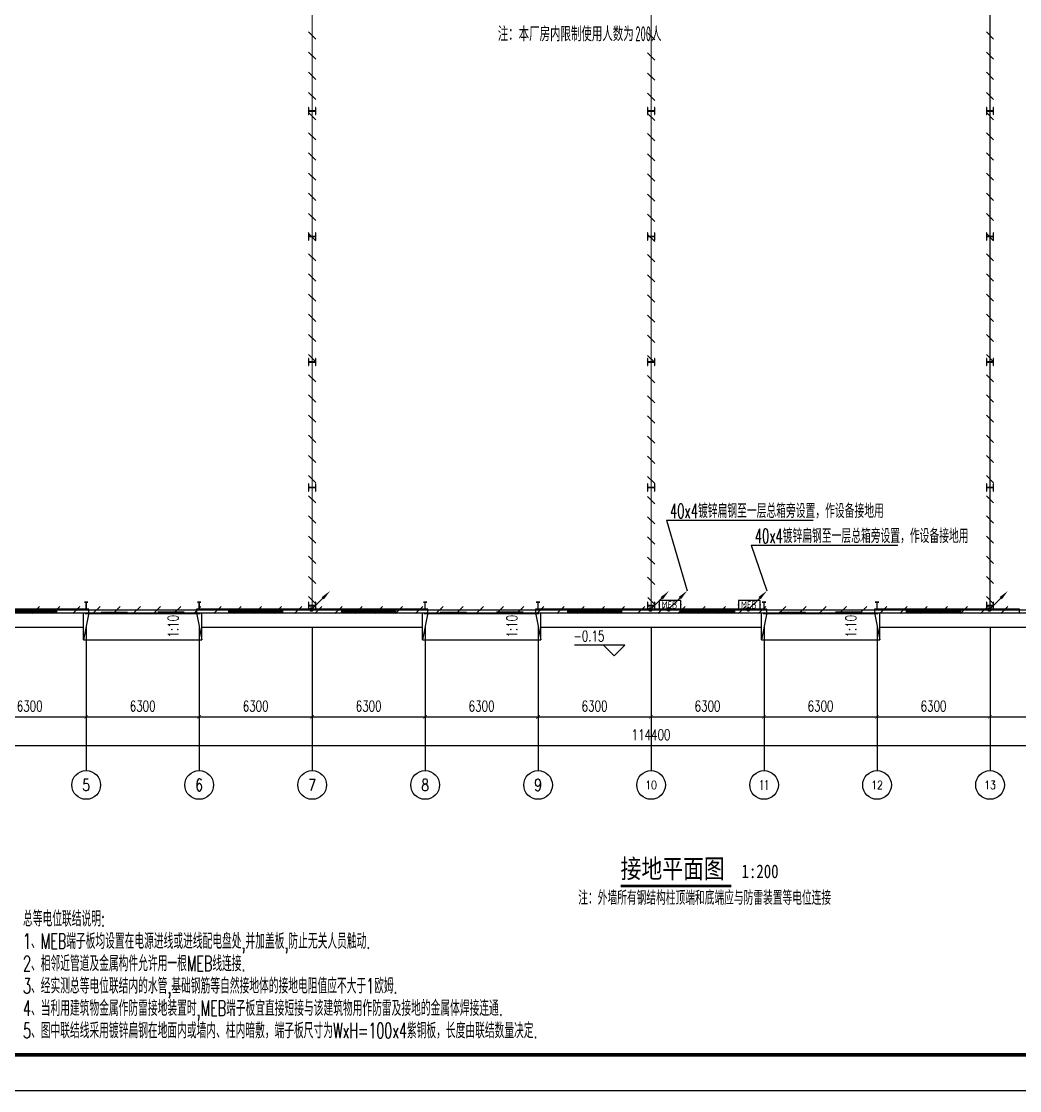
# Model space of a CAD drawing. Extents: x -417156 to 1571408, y 205758 to 1045562.
# Drawn here: x 1447523 to 1503186, y 867803 to 927454 of the extents above; entities that cross this region are included whole.
import ezdxf
from ezdxf.enums import TextEntityAlignment as Align

# ---------------------------------------------------------------- set-up
doc = ezdxf.new("R2010")
doc.units = 0
doc.header["$LTSCALE"] = 1000
doc.header["$MEASUREMENT"] = 0
doc.linetypes.add('CENTER2', pattern=[1.14, 0.75, -0.13, 0.13, -0.13])
doc.linetypes.add('CONTINOUS', pattern=[0])
doc.layers.get('0').update_dxf_attribs({"linetype": 'CONTINUOUS'})
doc.layers.get('DEFPOINTS').update_dxf_attribs({"linetype": 'CONTINUOUS'})
for name, color, linetype in [('AXIS', 3, 'CONTINUOUS'), ('AXIS_TEXT', 7, 'CONTINUOUS'), ('COLUMN', 99, 'CONTINUOUS'), ('DIM_ELEV', 3, 'CONTINUOUS'), ('DIM_SYMB', 3, 'CONTINUOUS'), ('EQUIP-箱柜', 3, 'CONTINUOUS'), ('GROUND', 2, 'CONTINUOUS'), ('LWIRE', 4, 'CONTINUOUS'), ('PUB_TEXT', 7, 'CONTINUOUS'), ('PUB_TITLE', 4, 'CONTINUOUS'), ('SHTLN', 4, 'CONTINUOUS'), ('STAIR', 2, 'CONTINUOUS'), ('TEL_SYMB', 3, 'CONTINUOUS'), ('TEL_TEXT', 7, 'CONTINUOUS'), ('WALL', 9, 'CONTINUOUS'), ('WINDOW', 99, 'CONTINUOUS'), ('WIRE-接地', 4, 'CONTINUOUS'), ('WIRE-照明', 1, 'CONTINUOUS')]:
    doc.layers.add(name, color=color, linetype=linetype)
doc.styles.add('_TCH_AXIS', font='COMPLEX', dxfattribs={"bigfont": 'GBCBIG'})
doc.styles.add('_TCH_DIM', font='SIMPLEX', dxfattribs={"bigfont": 'GBCBIG'})
doc.styles.add('COMPLEX', font='COMPLEX')
doc.styles.add('DIM_FONT', font='SIMPLEX', dxfattribs={"width": 0.7, "bigfont": 'GBCBIG'})
doc.styles.get("Standard").update_dxf_attribs({"font": 'gbenor.shx', "bigfont": 'gbcbig.shx'})
doc.styles.add('STY53', font='COMPLEX', dxfattribs={"width": 0.6, "bigfont": 'HZTXT'})
doc.styles.add('新宋体', font='', dxfattribs={"width": 0.8})
doc.styles.get('新宋体').set_extended_font_data('NSimSun')
doc.dimstyles.new('DIMN200', dxfattribs={"dimscale": 2, "dimtxt": 300, "dimasz": 100, "dimexe": 250, "dimexo": 300, "dimgap": 150, "dimtad": 1, "dimdec": 0, "dimzin": 0, "dimtxsty": 'DIM_FONT', "dimblk": 'ARCHTICK', "dimcen": 0.09, "dimclrt": 7, "dimazin": 3, "dimtfac": 1, "dimtdec": 0, "dimtix": 1, "dimtmove": 0, "dimatfit": 3, "dimtolj": 1, "dimtzin": 0})

# ---------------------------------------------------------------- blocks, each defined once
blk = doc.blocks.new('$WINLIB2D$00000001')
for p, q in [((-0.5, 0.5), (0.5, 0.5)), ((-0.5, 0.5), (-0.5, -0.5)), ((0.5, -0.5), (0.5, 0.5)), ((0.5, 0.167), (-0.5, 0.167)), ((0.5, -0.167), (-0.5, -0.167)), ((-0.5, -0.5), (0.5, -0.5))]:
    blk.add_line(p, q)
blk = doc.blocks.new('$DORLIB2D$00000130')
at = {"color": 0, "linetype": 'CONTINUOUS'}
for p, q in [((-0.5333, 0.6601), (-0.5333, 0.5127)), ((0, 0.6601), (-0.5333, 0.6601)), ((0, 0.5127), (0, 0.6601)), ((0.5333, 0.6601), (0, 0.6601)), ((0.5333, 0.6601), (0.5333, 0.5127)), ((0, 0.5127), (-0.5333, 0.5127)), ((0.5333, 0.5127), (0, 0.5127)), ((-0.3853, 0.2694), (-0.1396, 0.2694)), ((-0.3853, 0.2694), (-0.2999, 0.2144)), ((-0.2999, 0.2144), (-0.2999, 0.2694)), ((0.3853, 0.2694), (0.1396, 0.2694)), ((0.2999, 0.2144), (0.2999, 0.2694)), ((0.3853, 0.2694), (0.2999, 0.2144))]:
    blk.add_line(p, q, dxfattribs=at)
blk = doc.blocks.new('_AXISO')
blk.add_circle((0, 0), 0.5)
at = {"layer": 'AXIS_TEXT', "style": 'COMPLEX', "width": 1.041667}
blk.add_attdef('A', text='', height=0.56, dxfattribs=at).set_placement((-0.25, -0.28), (0.25, -0.28), align=Align.FIT)
blk = doc.blocks.new('_ARCHTICK')
at = {"color": 0, "linetype": 'BYBLOCK', "const_width": 0.15}
blk.add_lwpolyline([(-0.5, -0.5), (0.5, 0.5)], dxfattribs=at)
blk = doc.blocks.new('*D85')
at = {"layer": 'AXIS', "color": 0}
for p, q in [((237909, 214758), (237909, 208258)), ((352309, 214758), (352309, 208258)), ((237909, 208758), (352309, 208758))]:
    blk.add_line(p, q, dxfattribs=at)
at = {"layer": 'DEFPOINTS', "color": 0}
for p in [(237909, 215358), (352309, 215358), (352309, 208758)]:
    blk.add_point(p, dxfattribs=at)
at = {"layer": 'AXIS', "color": 0, "xscale": 200, "yscale": 200, "zscale": 200, "rotation": 180}
blk.add_blockref('_ARCHTICK', (237909, 208758), dxfattribs=at)
at = {"layer": 'AXIS', "color": 0, "xscale": 200, "yscale": 200, "zscale": 200}
blk.add_blockref('_ARCHTICK', (352309, 208758), dxfattribs=at)
at = {"layer": 'AXIS', "color": 7, "insert": (295109, 209358), "char_height": 600, "attachment_point": 5, "style": 'DIM_FONT'}
blk.add_mtext('\\A1;114400', dxfattribs=at)
blk = doc.blocks.new('*D90')
at = {"layer": 'AXIS', "color": 0}
for p, q in [((257309, 214758), (257309, 209858)), ((263609, 214758), (263609, 209858)), ((257309, 210358), (263609, 210358))]:
    blk.add_line(p, q, dxfattribs=at)
at = {"layer": 'DEFPOINTS', "color": 0}
for p in [(257309, 215358), (263609, 215358), (263609, 210358)]:
    blk.add_point(p, dxfattribs=at)
at = {"layer": 'AXIS', "color": 0, "xscale": 200, "yscale": 200, "zscale": 200, "rotation": 180}
blk.add_blockref('_ARCHTICK', (257309, 210358), dxfattribs=at)
at = {"layer": 'AXIS', "color": 0, "xscale": 200, "yscale": 200, "zscale": 200}
blk.add_blockref('_ARCHTICK', (263609, 210358), dxfattribs=at)
at = {"layer": 'AXIS', "color": 7, "insert": (260459, 210958), "char_height": 600, "attachment_point": 5, "style": 'DIM_FONT'}
blk.add_mtext('\\A1;6300', dxfattribs=at)
blk = doc.blocks.new('*D91')
at = {"layer": 'AXIS', "color": 0}
for p, q in [((263609, 214758), (263609, 209858)), ((269909, 214758), (269909, 209858)), ((263609, 210358), (269909, 210358))]:
    blk.add_line(p, q, dxfattribs=at)
at = {"layer": 'DEFPOINTS', "color": 0}
for p in [(263609, 215358), (269909, 215358), (269909, 210358)]:
    blk.add_point(p, dxfattribs=at)
at = {"layer": 'AXIS', "color": 0, "xscale": 200, "yscale": 200, "zscale": 200, "rotation": 180}
blk.add_blockref('_ARCHTICK', (263609, 210358), dxfattribs=at)
at = {"layer": 'AXIS', "color": 0, "xscale": 200, "yscale": 200, "zscale": 200}
blk.add_blockref('_ARCHTICK', (269909, 210358), dxfattribs=at)
at = {"layer": 'AXIS', "color": 7, "insert": (266759, 210958), "char_height": 600, "attachment_point": 5, "style": 'DIM_FONT'}
blk.add_mtext('\\A1;6300', dxfattribs=at)
blk = doc.blocks.new('*D92')
at = {"layer": 'AXIS', "color": 0}
for p, q in [((269909, 214758), (269909, 209858)), ((276209, 214758), (276209, 209858)), ((269909, 210358), (276209, 210358))]:
    blk.add_line(p, q, dxfattribs=at)
at = {"layer": 'DEFPOINTS', "color": 0}
for p in [(269909, 215358), (276209, 215358), (276209, 210358)]:
    blk.add_point(p, dxfattribs=at)
at = {"layer": 'AXIS', "color": 0, "xscale": 200, "yscale": 200, "zscale": 200, "rotation": 180}
blk.add_blockref('_ARCHTICK', (269909, 210358), dxfattribs=at)
at = {"layer": 'AXIS', "color": 0, "xscale": 200, "yscale": 200, "zscale": 200}
blk.add_blockref('_ARCHTICK', (276209, 210358), dxfattribs=at)
at = {"layer": 'AXIS', "color": 7, "insert": (273059, 210958), "char_height": 600, "attachment_point": 5, "style": 'DIM_FONT'}
blk.add_mtext('\\A1;6300', dxfattribs=at)
blk = doc.blocks.new('*D93')
at = {"layer": 'AXIS', "color": 0}
for p, q in [((276209, 214758), (276209, 209858)), ((282509, 214758), (282509, 209858)), ((276209, 210358), (282509, 210358))]:
    blk.add_line(p, q, dxfattribs=at)
at = {"layer": 'DEFPOINTS', "color": 0}
for p in [(276209, 215358), (282509, 215358), (282509, 210358)]:
    blk.add_point(p, dxfattribs=at)
at = {"layer": 'AXIS', "color": 0, "xscale": 200, "yscale": 200, "zscale": 200, "rotation": 180}
blk.add_blockref('_ARCHTICK', (276209, 210358), dxfattribs=at)
at = {"layer": 'AXIS', "color": 0, "xscale": 200, "yscale": 200, "zscale": 200}
blk.add_blockref('_ARCHTICK', (282509, 210358), dxfattribs=at)
at = {"layer": 'AXIS', "color": 7, "insert": (279359, 210958), "char_height": 600, "attachment_point": 5, "style": 'DIM_FONT'}
blk.add_mtext('\\A1;6300', dxfattribs=at)
blk = doc.blocks.new('*D94')
at = {"layer": 'AXIS', "color": 0}
for p, q in [((282509, 214758), (282509, 209858)), ((288809, 214758), (288809, 209858)), ((282509, 210358), (288809, 210358))]:
    blk.add_line(p, q, dxfattribs=at)
at = {"layer": 'DEFPOINTS', "color": 0}
for p in [(282509, 215358), (288809, 215358), (288809, 210358)]:
    blk.add_point(p, dxfattribs=at)
at = {"layer": 'AXIS', "color": 0, "xscale": 200, "yscale": 200, "zscale": 200, "rotation": 180}
blk.add_blockref('_ARCHTICK', (282509, 210358), dxfattribs=at)
at = {"layer": 'AXIS', "color": 0, "xscale": 200, "yscale": 200, "zscale": 200}
blk.add_blockref('_ARCHTICK', (288809, 210358), dxfattribs=at)
at = {"layer": 'AXIS', "color": 7, "insert": (285659, 210958), "char_height": 600, "attachment_point": 5, "style": 'DIM_FONT'}
blk.add_mtext('\\A1;6300', dxfattribs=at)
blk = doc.blocks.new('*D95')
at = {"layer": 'AXIS', "color": 0}
for p, q in [((288809, 214758), (288809, 209858)), ((295109, 214758), (295109, 209858)), ((288809, 210358), (295109, 210358))]:
    blk.add_line(p, q, dxfattribs=at)
at = {"layer": 'DEFPOINTS', "color": 0}
for p in [(288809, 215358), (295109, 215358), (295109, 210358)]:
    blk.add_point(p, dxfattribs=at)
at = {"layer": 'AXIS', "color": 0, "xscale": 200, "yscale": 200, "zscale": 200, "rotation": 180}
blk.add_blockref('_ARCHTICK', (288809, 210358), dxfattribs=at)
at = {"layer": 'AXIS', "color": 0, "xscale": 200, "yscale": 200, "zscale": 200}
blk.add_blockref('_ARCHTICK', (295109, 210358), dxfattribs=at)
at = {"layer": 'AXIS', "color": 7, "insert": (291959, 210958), "char_height": 600, "attachment_point": 5, "style": 'DIM_FONT'}
blk.add_mtext('\\A1;6300', dxfattribs=at)
blk = doc.blocks.new('*D96')
at = {"layer": 'AXIS', "color": 0}
for p, q in [((295109, 214758), (295109, 209858)), ((301409, 214758), (301409, 209858)), ((295109, 210358), (301409, 210358))]:
    blk.add_line(p, q, dxfattribs=at)
at = {"layer": 'DEFPOINTS', "color": 0}
for p in [(295109, 215358), (301409, 215358), (301409, 210358)]:
    blk.add_point(p, dxfattribs=at)
at = {"layer": 'AXIS', "color": 0, "xscale": 200, "yscale": 200, "zscale": 200, "rotation": 180}
blk.add_blockref('_ARCHTICK', (295109, 210358), dxfattribs=at)
at = {"layer": 'AXIS', "color": 0, "xscale": 200, "yscale": 200, "zscale": 200}
blk.add_blockref('_ARCHTICK', (301409, 210358), dxfattribs=at)
at = {"layer": 'AXIS', "color": 7, "insert": (298259, 210958), "char_height": 600, "attachment_point": 5, "style": 'DIM_FONT'}
blk.add_mtext('\\A1;6300', dxfattribs=at)
blk = doc.blocks.new('*D97')
at = {"layer": 'AXIS', "color": 0}
for p, q in [((301409, 214758), (301409, 209858)), ((307709, 214758), (307709, 209858)), ((301409, 210358), (307709, 210358))]:
    blk.add_line(p, q, dxfattribs=at)
at = {"layer": 'DEFPOINTS', "color": 0}
for p in [(301409, 215358), (307709, 215358), (307709, 210358)]:
    blk.add_point(p, dxfattribs=at)
at = {"layer": 'AXIS', "color": 0, "xscale": 200, "yscale": 200, "zscale": 200, "rotation": 180}
blk.add_blockref('_ARCHTICK', (301409, 210358), dxfattribs=at)
at = {"layer": 'AXIS', "color": 0, "xscale": 200, "yscale": 200, "zscale": 200}
blk.add_blockref('_ARCHTICK', (307709, 210358), dxfattribs=at)
at = {"layer": 'AXIS', "color": 7, "insert": (304559, 210958), "char_height": 600, "attachment_point": 5, "style": 'DIM_FONT'}
blk.add_mtext('\\A1;6300', dxfattribs=at)
blk = doc.blocks.new('*D98')
at = {"layer": 'AXIS', "color": 0}
for p, q in [((307709, 214758), (307709, 209858)), ((314009, 214758), (314009, 209858)), ((307709, 210358), (314009, 210358))]:
    blk.add_line(p, q, dxfattribs=at)
at = {"layer": 'DEFPOINTS', "color": 0}
for p in [(307709, 215358), (314009, 215358), (314009, 210358)]:
    blk.add_point(p, dxfattribs=at)
at = {"layer": 'AXIS', "color": 0, "xscale": 200, "yscale": 200, "zscale": 200, "rotation": 180}
blk.add_blockref('_ARCHTICK', (307709, 210358), dxfattribs=at)
at = {"layer": 'AXIS', "color": 0, "xscale": 200, "yscale": 200, "zscale": 200}
blk.add_blockref('_ARCHTICK', (314009, 210358), dxfattribs=at)
at = {"layer": 'AXIS', "color": 7, "insert": (310859, 210958), "char_height": 600, "attachment_point": 5, "style": 'DIM_FONT'}
blk.add_mtext('\\A1;6300', dxfattribs=at)
blk = doc.blocks.new('*D99')
at = {"layer": 'AXIS', "color": 0}
for p, q in [((314009, 214758), (314009, 209858)), ((320309, 214758), (320309, 209858)), ((314009, 210358), (320309, 210358))]:
    blk.add_line(p, q, dxfattribs=at)
at = {"layer": 'DEFPOINTS', "color": 0}
for p in [(314009, 215358), (320309, 215358), (320309, 210358)]:
    blk.add_point(p, dxfattribs=at)
at = {"layer": 'AXIS', "color": 0, "xscale": 200, "yscale": 200, "zscale": 200, "rotation": 180}
blk.add_blockref('_ARCHTICK', (314009, 210358), dxfattribs=at)
at = {"layer": 'AXIS', "color": 0, "xscale": 200, "yscale": 200, "zscale": 200}
blk.add_blockref('_ARCHTICK', (320309, 210358), dxfattribs=at)
at = {"layer": 'AXIS', "color": 7, "insert": (317159, 210958), "char_height": 600, "attachment_point": 5, "style": 'DIM_FONT'}
blk.add_mtext('\\A1;6300', dxfattribs=at)
blk = doc.blocks.new('$TELECSYS$00000008')
blk.add_line((0.4, 0.4), (-0.4, -0.4))
blk = doc.blocks.new('$TELECSYS$00000079')
for p, q in [((0.7, 0.7), (0, 0)), ((0.104, 0.104), (0.104, 0.104)), ((-0.104, -0.104), (-0.104, -0.104))]:
    blk.add_line(p, q)
at = {"const_width": 0.142}
blk.add_lwpolyline([(-0.071, 0, 1), (0.071, 0, 1)], format="xyb", close=True, dxfattribs=at)
blk.add_solid([(0.63, 0.77), (0.77, 0.63), (1.15, 1.15)])
at = {"width": 0.8, "flags": 9}
blk.add_attdef('A', (0, 0), '', height=0.00002, dxfattribs=at)
blk = doc.blocks.new('$EQUIP$00002700')
for p, q in [((-0.75, 0.6), (-0.75, 0)), ((0.75, 0.6), (-0.75, 0.6)), ((-0.75, 0), (0.75, 0)), ((0.75, 0), (0.75, 0.6))]:
    blk.add_line(p, q)
at = {"const_width": 0.04}
blk.add_lwpolyline([(-0.75, 0.6), (-0.75, 0), (0.75, 0), (0.75, 0.6), (-0.75, 0.6), (-0.75, 0)], dxfattribs=at)
for p in [(-0.75, 0.3), (0, 0.6), (0, 0), (0.75, 0.3)]:
    blk.add_point(p)
at = {"color": 7}
blk.add_attdef('$TEXT$', text='', height=0.5, dxfattribs=at).set_placement((0, 0.3), align=Align.MIDDLE_CENTER)
blk = doc.blocks.new('E22')
at = {"layer": 'AXIS', "color": 8}
for p, q in [((263609, 215357.7), (263609, 207357.7)), ((269909, 215357.7), (269909, 207357.7)), ((276209, 215357.7), (276209, 207357.7)), ((282509, 215357.7), (282509, 207357.7)), ((288809, 215357.7), (288809, 207357.7)), ((295109, 215357.7), (295109, 207357.7)), ((301409, 215357.7), (301409, 207357.7)), ((307709, 215357.7), (307709, 207357.7)), ((314009, 215357.7), (314009, 207357.7))]:
    blk.add_line(p, q, dxfattribs=at)
at = {"layer": 'COLUMN', "color": 8}
for p, q in [((276025, 244357.7), (276009, 244357.7)), ((276009, 244357.7), (276009, 243957.7)), ((276025, 244162.7), (276025, 244357.7)), ((276393, 244162.7), (276025, 244162.7)), ((276025, 244152.7), (276393, 244152.7)), ((276025, 243957.7), (276025, 244152.7)), ((276409, 244357.7), (276393, 244357.7)), ((276393, 244357.7), (276393, 244162.7)), ((276393, 244152.7), (276393, 243957.7)), ((276409, 243957.7), (276409, 244357.7)), ((294925, 244357.7), (294909, 244357.7)), ((294909, 244357.7), (294909, 243957.7)), ((294925, 244162.7), (294925, 244357.7)), ((295293, 244162.7), (294925, 244162.7)), ((294925, 244152.7), (295293, 244152.7)), ((294925, 243957.7), (294925, 244152.7)), ((295309, 244357.7), (295293, 244357.7)), ((295293, 244357.7), (295293, 244162.7)), ((295293, 244152.7), (295293, 243957.7)), ((295309, 243957.7), (295309, 244357.7)), ((313825, 244357.7), (313809, 244357.7)), ((313809, 244357.7), (313809, 243957.7)), ((313825, 244162.7), (313825, 244357.7)), ((314193, 244162.7), (313825, 244162.7)), ((313825, 244152.7), (314193, 244152.7)), ((313825, 243957.7), (313825, 244152.7)), ((314209, 244357.7), (314193, 244357.7)), ((314193, 244357.7), (314193, 244162.7)), ((314193, 244152.7), (314193, 243957.7)), ((314209, 243957.7), (314209, 244357.7)), ((276009, 243957.7), (276025, 243957.7)), ((276393, 243957.7), (276409, 243957.7)), ((294909, 243957.7), (294925, 243957.7)), ((295293, 243957.7), (295309, 243957.7)), ((313809, 243957.7), (313825, 243957.7)), ((314193, 243957.7), (314209, 243957.7)), ((276025, 237357.7), (276009, 237357.7)), ((276009, 237357.7), (276009, 236957.7)), ((276009, 236957.7), (276025, 236957.7)), ((276025, 237162.7), (276025, 237357.7)), ((276393, 237162.7), (276025, 237162.7)), ((276025, 237152.7), (276393, 237152.7)), ((276025, 236957.7), (276025, 237152.7)), ((276409, 237357.7), (276393, 237357.7)), ((276393, 237357.7), (276393, 237162.7)), ((276393, 237152.7), (276393, 236957.7)), ((276393, 236957.7), (276409, 236957.7)), ((276409, 236957.7), (276409, 237357.7)), ((294925, 237357.7), (294909, 237357.7)), ((294909, 237357.7), (294909, 236957.7)), ((294909, 236957.7), (294925, 236957.7)), ((294925, 237162.7), (294925, 237357.7)), ((295293, 237162.7), (294925, 237162.7)), ((294925, 237152.7), (295293, 237152.7)), ((294925, 236957.7), (294925, 237152.7)), ((295309, 237357.7), (295293, 237357.7)), ((295293, 237357.7), (295293, 237162.7)), ((295293, 237152.7), (295293, 236957.7)), ((295293, 236957.7), (295309, 236957.7)), ((295309, 236957.7), (295309, 237357.7)), ((313825, 237357.7), (313809, 237357.7)), ((313809, 237357.7), (313809, 236957.7)), ((313809, 236957.7), (313825, 236957.7)), ((313825, 237162.7), (313825, 237357.7)), ((314193, 237162.7), (313825, 237162.7)), ((313825, 237152.7), (314193, 237152.7)), ((313825, 236957.7), (313825, 237152.7)), ((314209, 237357.7), (314193, 237357.7)), ((314193, 237357.7), (314193, 237162.7)), ((314193, 237152.7), (314193, 236957.7)), ((314193, 236957.7), (314209, 236957.7)), ((314209, 236957.7), (314209, 237357.7)), ((276025, 230357.7), (276009, 230357.7)), ((276009, 230357.7), (276009, 229957.7)), ((276025, 230162.7), (276025, 230357.7)), ((276409, 230357.7), (276393, 230357.7)), ((276393, 230357.7), (276393, 230162.7)), ((276409, 229957.7), (276409, 230357.7)), ((294925, 230357.7), (294909, 230357.7)), ((294909, 230357.7), (294909, 229957.7)), ((294925, 230162.7), (294925, 230357.7)), ((295309, 230357.7), (295293, 230357.7)), ((295293, 230357.7), (295293, 230162.7)), ((295309, 229957.7), (295309, 230357.7)), ((313825, 230357.7), (313809, 230357.7)), ((313809, 230357.7), (313809, 229957.7)), ((313825, 230162.7), (313825, 230357.7)), ((314209, 230357.7), (314193, 230357.7)), ((314193, 230357.7), (314193, 230162.7)), ((314209, 229957.7), (314209, 230357.7)), ((276009, 229957.7), (276025, 229957.7)), ((276393, 230162.7), (276025, 230162.7)), ((276025, 230152.7), (276393, 230152.7)), ((276025, 229957.7), (276025, 230152.7)), ((276393, 230152.7), (276393, 229957.7)), ((276393, 229957.7), (276409, 229957.7)), ((294909, 229957.7), (294925, 229957.7)), ((295293, 230162.7), (294925, 230162.7)), ((294925, 230152.7), (295293, 230152.7)), ((294925, 229957.7), (294925, 230152.7)), ((295293, 230152.7), (295293, 229957.7)), ((295293, 229957.7), (295309, 229957.7)), ((313809, 229957.7), (313825, 229957.7)), ((314193, 230162.7), (313825, 230162.7)), ((313825, 230152.7), (314193, 230152.7)), ((313825, 229957.7), (313825, 230152.7)), ((314193, 230152.7), (314193, 229957.7)), ((314193, 229957.7), (314209, 229957.7)), ((276025, 223357.7), (276009, 223357.7)), ((276009, 223357.7), (276009, 222957.7)), ((276025, 223162.7), (276025, 223357.7)), ((276393, 223162.7), (276025, 223162.7)), ((276025, 223152.7), (276393, 223152.7)), ((276025, 222957.7), (276025, 223152.7)), ((276409, 223357.7), (276393, 223357.7)), ((276393, 223357.7), (276393, 223162.7)), ((276393, 223152.7), (276393, 222957.7)), ((276409, 222957.7), (276409, 223357.7)), ((294925, 223357.7), (294909, 223357.7)), ((294909, 223357.7), (294909, 222957.7)), ((294925, 223162.7), (294925, 223357.7)), ((295293, 223162.7), (294925, 223162.7)), ((294925, 223152.7), (295293, 223152.7)), ((294925, 222957.7), (294925, 223152.7)), ((295309, 223357.7), (295293, 223357.7)), ((295293, 223357.7), (295293, 223162.7)), ((295293, 223152.7), (295293, 222957.7)), ((295309, 222957.7), (295309, 223357.7)), ((313825, 223357.7), (313809, 223357.7)), ((313809, 223357.7), (313809, 222957.7)), ((313825, 223162.7), (313825, 223357.7)), ((314193, 223162.7), (313825, 223162.7)), ((313825, 223152.7), (314193, 223152.7)), ((313825, 222957.7), (313825, 223152.7)), ((314209, 223357.7), (314193, 223357.7)), ((314193, 223357.7), (314193, 223162.7)), ((314193, 223152.7), (314193, 222957.7)), ((314209, 222957.7), (314209, 223357.7)), ((276009, 222957.7), (276025, 222957.7)), ((276393, 222957.7), (276409, 222957.7)), ((294909, 222957.7), (294925, 222957.7)), ((295293, 222957.7), (295309, 222957.7)), ((313809, 222957.7), (313825, 222957.7)), ((314193, 222957.7), (314209, 222957.7)), ((263709, 216757.7), (263509, 216757.7)), ((263509, 216757.7), (263509, 216747.7)), ((263509, 216747.7), (263596.8, 216747.7)), ((263596.8, 216747.7), (263601.8, 216742.7)), ((263601.8, 216742.7), (263601.8, 216372.7)), ((263607.8, 216742.7), (263612.8, 216747.7)), ((263607.8, 216372.7), (263607.8, 216742.7)), ((263612.8, 216747.7), (263709, 216747.7)), ((263709, 216747.7), (263709, 216757.7)), ((270009, 216757.7), (269809, 216757.7)), ((269809, 216757.7), (269809, 216747.7)), ((269809, 216747.7), (269896.8, 216747.7)), ((269896.8, 216747.7), (269901.8, 216742.7)), ((269901.8, 216742.7), (269901.8, 216372.7)), ((269907.8, 216742.7), (269912.8, 216747.7)), ((269907.8, 216372.7), (269907.8, 216742.7)), ((269912.8, 216747.7), (270009, 216747.7)), ((270009, 216747.7), (270009, 216757.7)), ((276025, 216757.7), (276009, 216757.7)), ((276009, 216757.7), (276009, 216357.7)), ((276025, 216562.7), (276025, 216757.7)), ((276393, 216562.7), (276025, 216562.7)), ((276025, 216552.7), (276393, 216552.7)), ((276025, 216357.7), (276025, 216552.7)), ((276409, 216757.7), (276393, 216757.7)), ((276393, 216757.7), (276393, 216562.7)), ((276393, 216552.7), (276393, 216357.7)), ((276409, 216357.7), (276409, 216757.7)), ((282609, 216757.7), (282409, 216757.7)), ((282409, 216757.7), (282409, 216747.7)), ((282409, 216747.7), (282496.8, 216747.7)), ((282496.8, 216747.7), (282501.8, 216742.7)), ((282501.8, 216742.7), (282501.8, 216372.7)), ((282507.8, 216742.7), (282512.8, 216747.7)), ((282507.8, 216372.7), (282507.8, 216742.7)), ((282512.8, 216747.7), (282609, 216747.7)), ((282609, 216747.7), (282609, 216757.7)), ((288909, 216757.7), (288709, 216757.7)), ((288709, 216757.7), (288709, 216747.7)), ((288709, 216747.7), (288796.8, 216747.7)), ((288796.8, 216747.7), (288801.8, 216742.7)), ((288801.8, 216742.7), (288801.8, 216372.7)), ((288807.8, 216742.7), (288812.8, 216747.7)), ((288807.8, 216372.7), (288807.8, 216742.7)), ((288812.8, 216747.7), (288909, 216747.7)), ((288909, 216747.7), (288909, 216757.7)), ((294925, 216757.7), (294909, 216757.7)), ((294909, 216757.7), (294909, 216357.7)), ((294925, 216562.7), (294925, 216757.7)), ((295293, 216562.7), (294925, 216562.7)), ((294925, 216552.7), (295293, 216552.7)), ((294925, 216357.7), (294925, 216552.7)), ((295309, 216757.7), (295293, 216757.7)), ((295293, 216757.7), (295293, 216562.7)), ((295293, 216552.7), (295293, 216357.7)), ((295309, 216357.7), (295309, 216757.7)), ((301509, 216757.7), (301309, 216757.7)), ((301309, 216757.7), (301309, 216747.7)), ((301309, 216747.7), (301396.8, 216747.7)), ((301396.8, 216747.7), (301401.8, 216742.7)), ((301401.8, 216742.7), (301401.8, 216372.7)), ((301407.8, 216742.7), (301412.8, 216747.7)), ((301407.8, 216372.7), (301407.8, 216742.7)), ((301412.8, 216747.7), (301509, 216747.7)), ((301509, 216747.7), (301509, 216757.7)), ((307809, 216757.7), (307609, 216757.7)), ((307609, 216757.7), (307609, 216747.7)), ((307609, 216747.7), (307696.8, 216747.7)), ((307696.8, 216747.7), (307701.8, 216742.7)), ((307701.8, 216742.7), (307701.8, 216372.7)), ((307707.8, 216742.7), (307712.8, 216747.7)), ((307707.8, 216372.7), (307707.8, 216742.7)), ((307712.8, 216747.7), (307809, 216747.7)), ((307809, 216747.7), (307809, 216757.7)), ((313825, 216757.7), (313809, 216757.7)), ((313809, 216757.7), (313809, 216357.7)), ((313825, 216562.7), (313825, 216757.7)), ((314193, 216562.7), (313825, 216562.7)), ((313825, 216552.7), (314193, 216552.7)), ((313825, 216357.7), (313825, 216552.7)), ((314209, 216757.7), (314193, 216757.7)), ((314193, 216757.7), (314193, 216562.7)), ((314193, 216552.7), (314193, 216357.7)), ((314209, 216357.7), (314209, 216757.7)), ((263596.8, 216367.7), (263509, 216367.7)), ((263509, 216367.7), (263509, 216357.7)), ((263509, 216357.7), (263709, 216357.7)), ((263601.8, 216372.7), (263596.8, 216367.7)), ((263612.8, 216367.7), (263607.8, 216372.7)), ((263709, 216367.7), (263612.8, 216367.7)), ((263709, 216357.7), (263709, 216367.7)), ((269896.8, 216367.7), (269809, 216367.7)), ((269809, 216367.7), (269809, 216357.7)), ((269809, 216357.7), (270009, 216357.7)), ((269901.8, 216372.7), (269896.8, 216367.7)), ((269912.8, 216367.7), (269907.8, 216372.7)), ((270009, 216367.7), (269912.8, 216367.7)), ((270009, 216357.7), (270009, 216367.7)), ((276009, 216357.7), (276025, 216357.7)), ((276393, 216357.7), (276409, 216357.7)), ((282496.8, 216367.7), (282409, 216367.7)), ((282409, 216367.7), (282409, 216357.7)), ((282409, 216357.7), (282609, 216357.7)), ((282501.8, 216372.7), (282496.8, 216367.7)), ((282512.8, 216367.7), (282507.8, 216372.7)), ((282609, 216367.7), (282512.8, 216367.7)), ((282609, 216357.7), (282609, 216367.7)), ((288796.8, 216367.7), (288709, 216367.7)), ((288709, 216367.7), (288709, 216357.7)), ((288709, 216357.7), (288909, 216357.7)), ((288801.8, 216372.7), (288796.8, 216367.7)), ((288812.8, 216367.7), (288807.8, 216372.7)), ((288909, 216367.7), (288812.8, 216367.7)), ((288909, 216357.7), (288909, 216367.7)), ((294909, 216357.7), (294925, 216357.7)), ((295293, 216357.7), (295309, 216357.7)), ((301396.8, 216367.7), (301309, 216367.7)), ((301309, 216367.7), (301309, 216357.7)), ((301309, 216357.7), (301509, 216357.7)), ((301401.8, 216372.7), (301396.8, 216367.7)), ((301412.8, 216367.7), (301407.8, 216372.7)), ((301509, 216367.7), (301412.8, 216367.7)), ((301509, 216357.7), (301509, 216367.7)), ((307696.8, 216367.7), (307609, 216367.7)), ((307609, 216367.7), (307609, 216357.7)), ((307609, 216357.7), (307809, 216357.7)), ((307701.8, 216372.7), (307696.8, 216367.7)), ((307712.8, 216367.7), (307707.8, 216372.7)), ((307809, 216367.7), (307712.8, 216367.7)), ((307809, 216357.7), (307809, 216367.7)), ((313809, 216357.7), (313825, 216357.7)), ((314193, 216357.7), (314209, 216357.7))]:
    blk.add_line(p, q, dxfattribs=at)
at = {"layer": 'DIM_ELEV', "color": 8}
for p, q in [((293651.8, 214357.5), (290838.8, 214357.5)), ((293051.8, 213757.5), (292451.8, 214357.5)), ((293051.8, 213757.5), (293651.8, 214357.5))]:
    blk.add_line(p, q, dxfattribs=at)
at = {"layer": 'DIM_SYMB', "color": 8}
for points in [[(268958.1, 215957.4, 0, 0, 0), (268958.1, 215425.6, 160, 0, 0), (268958.1, 214825.6, 0, 0, 0)], [(287858.1, 215957.4, 0, 0, 0), (287858.1, 215425.6, 160, 0, 0), (287858.1, 214825.6, 0, 0, 0)], [(306758.1, 215957.4, 0, 0, 0), (306758.1, 215425.6, 160, 0, 0), (306758.1, 214825.6, 0, 0, 0)]]:
    blk.add_lwpolyline(points, format="xyseb", dxfattribs=at)
at = {"layer": 'GROUND', "color": 8}
for p, q in [((251158.8, 216157.7), (263458.8, 216157.7)), ((270058.8, 216157.7), (282358.8, 216157.7)), ((288958.8, 216157.7), (301258.8, 216157.7)), ((307858.8, 216157.7), (320158.8, 216157.7)), ((251158.8, 215357.7), (263458.8, 215357.7)), ((270058.8, 215357.7), (282358.8, 215357.7)), ((288958.8, 215357.7), (301258.8, 215357.7)), ((307858.8, 215357.7), (320158.8, 215357.7))]:
    blk.add_line(p, q, dxfattribs=at)
at = {"layer": 'STAIR', "color": 8}
for p, q in [((263458.8, 214657.7), (263458.8, 216157.7)), ((263458.8, 216157.7), (270058.8, 216157.7)), ((263758.8, 216157.7), (263458.8, 214657.7)), ((269758.8, 216157.7), (270058.8, 214657.7)), ((270058.8, 214657.7), (270058.8, 216157.7)), ((282358.8, 214657.7), (282358.8, 216157.7)), ((282358.8, 216157.7), (288958.8, 216157.7)), ((282658.8, 216157.7), (282358.8, 214657.7)), ((288658.8, 216157.7), (288958.8, 214657.7)), ((288958.8, 214657.7), (288958.8, 216157.7)), ((301258.8, 214657.7), (301258.8, 216157.7)), ((301258.8, 216157.7), (307858.8, 216157.7)), ((301558.8, 216157.7), (301258.8, 214657.7)), ((307558.8, 216157.7), (307858.8, 214657.7)), ((307858.8, 214657.7), (307858.8, 216157.7)), ((263458.8, 214657.7), (270058.8, 214657.7)), ((282358.8, 214657.7), (288958.8, 214657.7)), ((301258.8, 214657.7), (307858.8, 214657.7))]:
    blk.add_line(p, q, dxfattribs=at)
at = {"layer": 'WALL', "color": 8}
for p, q in [((263509, 216357.7), (261959, 216357.7)), ((261959, 216357.7), (261959, 216157.7)), ((261959, 216157.7), (263609, 216157.7)), ((263609, 216157.7), (263758.8, 216157.7)), ((263758.8, 216357.7), (263709, 216357.7)), ((263758.8, 216157.7), (263758.8, 216357.7)), ((269809, 216357.7), (269758.8, 216357.7)), ((269758.8, 216357.7), (269758.8, 216157.7)), ((269758.8, 216157.7), (269909, 216157.7)), ((269909, 216157.7), (271559, 216157.7)), ((271559, 216357.7), (270009, 216357.7)), ((271559, 216157.7), (271559, 216357.7)), ((277859, 216357.7), (274559, 216357.7)), ((274559, 216357.7), (274559, 216157.7)), ((274559, 216157.7), (277859, 216157.7)), ((277859, 216157.7), (277859, 216357.7)), ((282409, 216357.7), (280859, 216357.7)), ((280859, 216357.7), (280859, 216157.7)), ((280859, 216157.7), (282509, 216157.7)), ((282509, 216157.7), (282658.8, 216157.7)), ((282658.8, 216357.7), (282609, 216357.7)), ((282658.8, 216157.7), (282658.8, 216357.7)), ((288709, 216357.7), (288658.8, 216357.7)), ((288658.8, 216357.7), (288658.8, 216157.7)), ((288658.8, 216157.7), (288809, 216157.7)), ((288809, 216157.7), (290459, 216157.7)), ((290459, 216357.7), (288909, 216357.7)), ((290459, 216157.7), (290459, 216357.7)), ((296759, 216357.7), (293459, 216357.7)), ((293459, 216357.7), (293459, 216157.7)), ((293459, 216157.7), (296759, 216157.7)), ((296759, 216157.7), (296759, 216357.7)), ((301309, 216357.7), (299759, 216357.7)), ((299759, 216357.7), (299759, 216157.7)), ((299759, 216157.7), (301409, 216157.7)), ((301409, 216157.7), (301558.8, 216157.7)), ((301558.8, 216357.7), (301509, 216357.7)), ((301558.8, 216157.7), (301558.8, 216357.7)), ((307609, 216357.7), (307558.8, 216357.7)), ((307558.8, 216357.7), (307558.8, 216157.7)), ((307558.8, 216157.7), (307709, 216157.7)), ((307709, 216157.7), (309359, 216157.7)), ((309359, 216357.7), (307809, 216357.7)), ((309359, 216157.7), (309359, 216357.7)), ((315659, 216357.7), (312359, 216357.7)), ((312359, 216357.7), (312359, 216157.7)), ((312359, 216157.7), (315659, 216157.7)), ((315659, 216157.7), (315659, 216357.7))]:
    blk.add_line(p, q, dxfattribs=at)
at = {"layer": 'AXIS', "color": 8}
ref = blk.add_blockref('_AXISO', (263609, 206557.7), dxfattribs=dict(at, xscale=1600, yscale=1600, zscale=1600))
ref.add_attrib('A', '5', dxfattribs={"layer": 'AXIS_TEXT', "color": 8, "height": 657.6, "style": '_TCH_AXIS'}).set_placement((263389.8, 206229), (263828.2, 206229), align=Align.FIT)
ref = blk.add_blockref('_AXISO', (269909, 206557.7), dxfattribs=dict(at, xscale=1600, yscale=1600, zscale=1600))
ref.add_attrib('A', '6', dxfattribs={"layer": 'AXIS_TEXT', "color": 8, "height": 674.8, "style": '_TCH_AXIS', "width": 0.928571}).set_placement((269700.1, 206220.4), (270117.8, 206220.4), align=Align.FIT)
ref = blk.add_blockref('_AXISO', (276209, 206557.7), dxfattribs=dict(at, xscale=1600, yscale=1600, zscale=1600))
ref.add_attrib('A', '7', dxfattribs={"layer": 'AXIS_TEXT', "color": 8, "height": 657.6, "style": '_TCH_AXIS'}).set_placement((275989.8, 206229), (276428.2, 206229), align=Align.FIT)
ref = blk.add_blockref('_AXISO', (282509, 206557.7), dxfattribs=dict(at, xscale=1600, yscale=1600, zscale=1600))
ref.add_attrib('A', '8', dxfattribs={"layer": 'AXIS_TEXT', "color": 8, "height": 657.6, "style": '_TCH_AXIS'}).set_placement((282289.8, 206229), (282728.2, 206229), align=Align.FIT)
ref = blk.add_blockref('_AXISO', (288809, 206557.7), dxfattribs=dict(at, xscale=1600, yscale=1600, zscale=1600))
ref.add_attrib('A', '9', dxfattribs={"layer": 'AXIS_TEXT', "color": 8, "height": 674.8, "style": '_TCH_AXIS', "width": 0.928571}).set_placement((288600.1, 206220.4), (289017.8, 206220.4), align=Align.FIT)
ref = blk.add_blockref('_AXISO', (295109, 206557.7), dxfattribs=dict(at, xscale=1600, yscale=1600, zscale=1600))
ref.add_attrib('A', '10', dxfattribs={"layer": 'AXIS_TEXT', "color": 8, "height": 454.4, "style": '_TCH_AXIS', "width": 1.034483}).set_placement((294784.4, 206330.5), (295433.6, 206330.5), align=Align.FIT)
ref = blk.add_blockref('_AXISO', (301409, 206557.7), dxfattribs=dict(at, xscale=1600, yscale=1600, zscale=1600))
ref.add_attrib('A', '11', dxfattribs={"layer": 'AXIS_TEXT', "color": 8, "height": 553.45, "style": '_TCH_AXIS', "width": 0.875}).set_placement((301132.3, 206281), (301685.7, 206281), align=Align.FIT)
ref = blk.add_blockref('_AXISO', (307709, 206557.7), dxfattribs=dict(at, xscale=1600, yscale=1600, zscale=1600))
ref.add_attrib('A', '12', dxfattribs={"layer": 'AXIS_TEXT', "color": 8, "height": 454.4, "style": '_TCH_AXIS', "width": 1.034483}).set_placement((307384.4, 206330.5), (308033.6, 206330.5), align=Align.FIT)
ref = blk.add_blockref('_AXISO', (314009, 206557.7), dxfattribs=dict(at, xscale=1600, yscale=1600, zscale=1600))
ref.add_attrib('A', '13', dxfattribs={"layer": 'AXIS_TEXT', "color": 8, "height": 454.4, "style": '_TCH_AXIS', "width": 1.034483}).set_placement((313684.4, 206330.5), (314333.6, 206330.5), align=Align.FIT)
at = {"layer": 'WINDOW', "color": 8}
for name, p, xscale, yscale, zscale in [('$WINLIB2D$00000001', (260459, 216257.7), -3000, 200, -3000), ('$DORLIB2D$00000130', (266758.8, 216257.7), -6000, -200, -6000), ('$WINLIB2D$00000001', (273059, 216257.7), -3000, 200, -3000), ('$WINLIB2D$00000001', (279359, 216257.7), -3000, 200, -3000), ('$DORLIB2D$00000130', (285658.8, 216257.7), -6000, -200, -6000), ('$WINLIB2D$00000001', (291959, 216257.7), -3000, 200, -3000), ('$WINLIB2D$00000001', (298259, 216257.7), -3000, 200, -3000), ('$DORLIB2D$00000130', (304558.8, 216257.7), -6000, -200, -6000), ('$WINLIB2D$00000001', (310859, 216257.7), -3000, 200, -3000)]:
    blk.add_blockref(name, p, dxfattribs=dict(at, xscale=xscale, yscale=yscale, zscale=zscale))
at = {"layer": 'PUB_TEXT', "color": 8}
for s, height, p in [('注：本厂房内限制使用人数为', 810.213, (286558.3, 248047.8)), ('人', 810.2, (295107.6, 248047.8))]:
    blk.add_text(s, height=height, dxfattribs=at).set_placement(p)
at = {"layer": 'PUB_TEXT', "color": 8, "width": 0.6}
blk.add_text('200', height=840, dxfattribs=at).set_placement((294225.6, 248047.8))
at = {"layer": 'PUB_TEXT', "color": 8, "style": '_TCH_DIM', "width": 0.705882}
for p in [(268748.1, 214781.5), (287648.1, 214781.5), (306548.1, 214781.5)]:
    blk.add_text('1:10', height=595, rotation=90, dxfattribs=at).set_placement(p)
at = {"layer": 'PUB_TEXT', "color": 7, "style": '_TCH_DIM', "width": 0.705882}
blk.add_text('-0.15', height=595, dxfattribs=at).set_placement((290778.8, 214567.5))
at = {"layer": 'AXIS', "color": 8}
for p1, p2, distance, picture, middle in [((237909, 215357.7), (352309, 215357.7), -6600, '*D85', (295109, 209357.7)), ((257309, 215357.7), (263609, 215357.7), -5000, '*D90', (260459, 210957.7)), ((263609, 215357.7), (269909, 215357.7), -5000, '*D91', (266759, 210957.7)), ((269909, 215357.7), (276209, 215357.7), -5000, '*D92', (273059, 210957.7)), ((276209, 215357.7), (282509, 215357.7), -5000, '*D93', (279359, 210957.7)), ((282509, 215357.7), (288809, 215357.7), -5000, '*D94', (285659, 210957.7)), ((288809, 215357.7), (295109, 215357.7), -5000, '*D95', (291959, 210957.7)), ((295109, 215357.7), (301409, 215357.7), -5000, '*D96', (298259, 210957.7)), ((301409, 215357.7), (307709, 215357.7), -5000, '*D97', (304559, 210957.7)), ((307709, 215357.7), (314009, 215357.7), -5000, '*D98', (310859, 210957.7)), ((314009, 215357.7), (320309, 215357.7), -5000, '*D99', (317159, 210957.7))]:
    dim = blk.add_aligned_dim(p1=p1, p2=p2, distance=distance, dimstyle='DIMN200', dxfattribs=at)
    dim.commit()
    dim.dimension.update_dxf_attribs({"geometry": picture, "text_midpoint": middle})

msp = doc.modelspace()

# ---------------------------------------------------------------- linework, layer by layer
at = {"layer": 'PUB_TITLE'}
msp.add_lwpolyline([(1403208, 867803), (1571408, 867803), (1571408, 986603), (1403208, 986603)], close=True, dxfattribs=at)
at = {"layer": 'PUB_TITLE', "const_width": 200}
msp.add_lwpolyline([(1408208, 869803), (1569408, 869803), (1569408, 984603), (1408208, 984603)], close=True, dxfattribs=at)
at = {"layer": 'TEL_SYMB', "color": 1, "const_width": 140}
msp.add_lwpolyline([(1480937, 879222), (1487120, 879222)], dxfattribs=at)
at = {"layer": 'WIRE-接地', "linetype": 'CENTER2', "const_width": 60}
for points in [[(1425609, 964296), (1539690, 964296), (1539690, 894615), (1425601, 894615), (1425601, 964296)], [(1463736, 894654), (1463736, 964296)], [(1482636, 964254), (1482646, 894615)], [(1501536, 894654), (1501536, 964296)]]:
    msp.add_lwpolyline(points, dxfattribs=at)
at = {"layer": 'WIRE-照明', "color": 3, "linetype": 'CONTINUOUS'}
for p, q in [((1483501, 899628), (1491665, 899628)), ((1483501, 899628), (1484650, 895689)), ((1488226, 898232), (1496391, 898232)), ((1488226, 898232), (1489096, 895689))]:
    msp.add_line(p, q, dxfattribs=at)

# ---------------------------------------------------------------- block references
msp.add_blockref('E22', (1187527, 678296))
at = {"layer": 'EQUIP-箱柜', "linetype": 'CONTINOUS'}
ref = msp.add_blockref('$EQUIP$00002700', (1483689, 894654), dxfattribs=dict(at, xscale=808.7040000001434, yscale=808.7039999997942, zscale=808.704))
ref.add_attrib('$TEXT$', 'MEB', dxfattribs={"layer": '0', "color": 7, "height": 404.4}).set_placement((1483658, 894899), align=Align.MIDDLE_CENTER)
ref = msp.add_blockref('$EQUIP$00002700', (1488114, 894654), dxfattribs=dict(at, xscale=808.7040000001434, yscale=808.7039999997942, zscale=808.704))
ref.add_attrib('$TEXT$', 'MEB', dxfattribs={"layer": '0', "color": 7, "height": 404.4}).set_placement((1488083, 894899), align=Align.MIDDLE_CENTER)
at = {"layer": 'LWIRE', "xscale": 900, "yscale": 900, "zscale": 900}
for p in [(1463701, 894643), (1482601, 894643), (1483615, 894654), (1488061, 894654), (1501501, 894643)]:
    msp.add_blockref('$TELECSYS$00000079', p, dxfattribs=at)
at = {"layer": 'SHTLN', "yscale": 500, "zscale": 500}
for p, xscale, rotation in [((1463736, 926663), 500, 90), ((1482641, 926622), 499.9999999999611, 270.0082415498065), ((1501536, 926663), 500, 90), ((1463736, 925538), 500, 90), ((1482641, 925497), 499.9999999999611, 270.0082415498065), ((1501536, 925538), 500, 90), ((1463736, 924413), 500, 90), ((1501536, 924413), 500, 90), ((1482641, 924372), 499.9999999999611, 270.0082415498065), ((1463736, 923288), 500, 90), ((1482642, 923247), 499.9999999999611, 270.0082415498065), ((1501536, 923288), 500, 90), ((1463736, 922163), 500, 90), ((1482642, 922122), 499.9999999999611, 270.0082415498065), ((1501536, 922163), 500, 90), ((1463736, 921038), 500, 90), ((1482642, 920997), 499.9999999999611, 270.0082415498065), ((1501536, 921038), 500, 90), ((1463736, 919913), 500, 90), ((1482642, 919872), 499.9999999999611, 270.0082415498065), ((1501536, 919913), 500, 90), ((1463736, 918788), 500, 90), ((1482642, 918747), 499.9999999999611, 270.0082415498065), ((1501536, 918788), 500, 90), ((1463736, 917663), 500, 90), ((1482642, 917622), 499.9999999999611, 270.0082415498065), ((1501536, 917663), 500, 90), ((1463736, 916538), 500, 90), ((1482643, 916497), 499.9999999999611, 270.0082415498065), ((1501536, 916538), 500, 90), ((1463736, 915413), 500, 90), ((1482643, 915372), 499.9999999999611, 270.0082415498065), ((1501536, 915413), 500, 90), ((1463736, 914288), 500, 90), ((1501536, 914288), 500, 90), ((1482643, 914247), 499.9999999999611, 270.0082415498065), ((1463736, 913163), 500, 90), ((1482643, 913122), 499.9999999999611, 270.0082415498065), ((1501536, 913163), 500, 90), ((1463736, 912038), 500, 90), ((1482643, 911997), 499.9999999999611, 270.0082415498065), ((1501536, 912038), 500, 90), ((1463736, 910913), 500, 90), ((1482643, 910872), 499.9999999999611, 270.0082415498065), ((1501536, 910913), 500, 90), ((1463736, 909788), 500, 90), ((1482644, 909747), 499.9999999999611, 270.0082415498065), ((1501536, 909788), 500, 90), ((1463736, 908663), 500, 90), ((1482644, 908622), 499.9999999999611, 270.0082415498065), ((1501536, 908663), 500, 90), ((1463736, 907538), 500, 90), ((1482644, 907497), 499.9999999999611, 270.0082415498065), ((1501536, 907538), 500, 90), ((1463736, 906413), 500, 90), ((1482644, 906372), 499.9999999999611, 270.0082415498065), ((1501536, 906413), 500, 90), ((1463736, 905288), 500, 90), ((1482644, 905247), 499.9999999999611, 270.0082415498065), ((1501536, 905288), 500, 90), ((1463736, 904163), 500, 90), ((1482644, 904122), 499.9999999999611, 270.0082415498065), ((1501536, 904163), 500, 90), ((1463736, 903038), 500, 90), ((1482645, 902997), 499.9999999999611, 270.0082415498065), ((1501536, 903038), 500, 90), ((1463736, 901913), 500, 90), ((1482645, 901872), 499.9999999999611, 270.0082415498065), ((1501536, 901913), 500, 90), ((1463736, 900788), 500, 90), ((1482645, 900747), 499.9999999999611, 270.0082415498065), ((1501536, 900788), 500, 90), ((1463736, 899663), 500, 90), ((1482645, 899622), 499.9999999999611, 270.0082415498065), ((1501536, 899663), 500, 90), ((1463736, 898538), 500, 90), ((1482645, 898497), 499.9999999999611, 270.0082415498065), ((1501536, 898538), 500, 90), ((1463736, 897413), 500, 90), ((1482645, 897372), 499.9999999999611, 270.0082415498065), ((1501536, 897413), 500, 90), ((1463736, 896288), 500, 90), ((1482645, 896247), 499.9999999999611, 270.0082415498065), ((1501536, 896288), 500, 90), ((1463736, 895163), 500, 90), ((1501536, 895163), 500, 90), ((1448333, 894615), 500, 180), ((1449458, 894615), 500, 180), ((1450583, 894615), 500, 180), ((1451708, 894615), 500, 180), ((1452833, 894615), 500, 180), ((1453958, 894615), 500, 180), ((1455083, 894615), 500, 180), ((1456208, 894615), 500, 180), ((1457333, 894615), 500, 180), ((1458458, 894615), 500, 180), ((1459583, 894615), 500, 180), ((1460708, 894615), 500, 180), ((1461833, 894615), 500, 180), ((1462958, 894615), 500, 180), ((1464083, 894615), 500, 180), ((1465208, 894615), 500, 180), ((1466333, 894615), 500, 180), ((1467458, 894615), 500, 180), ((1468583, 894615), 500, 180), ((1469708, 894615), 500, 180), ((1470833, 894615), 500, 180), ((1471958, 894615), 500, 180), ((1473083, 894615), 500, 180), ((1474208, 894615), 500, 180), ((1475333, 894615), 500, 180), ((1476458, 894615), 500, 180), ((1477583, 894615), 500, 180), ((1478708, 894615), 500, 180), ((1479833, 894615), 500, 180), ((1480958, 894615), 500, 180), ((1482083, 894615), 500, 180), ((1482646, 895122), 499.9999999999611, 270.0082415498065), ((1483208, 894615), 500, 180), ((1484333, 894615), 500, 180), ((1485458, 894615), 500, 180), ((1486583, 894615), 500, 180), ((1487708, 894615), 500, 180), ((1488833, 894615), 500, 180), ((1489958, 894615), 500, 180), ((1491083, 894615), 500, 180), ((1492208, 894615), 500, 180), ((1493333, 894615), 500, 180), ((1494458, 894615), 500, 180), ((1495583, 894615), 500, 180), ((1496708, 894615), 500, 180), ((1497833, 894615), 500, 180), ((1498958, 894615), 500, 180), ((1500083, 894615), 500, 180), ((1501208, 894615), 500, 180), ((1502333, 894615), 500, 180)]:
    msp.add_blockref('$TELECSYS$00000008', p, dxfattribs=dict(at, xscale=xscale, rotation=rotation))

# ---------------------------------------------------------------- texts
at = {"layer": 'PUB_TEXT', "color": 3, "ltscale": 10, "style": 'STY53', "width": 0.6}
msp.add_text('注：外墙所有钢结构柱顶端和底端应与防雷装置等电位连接', height=785.86, dxfattribs=at).set_placement((1478577, 878165))
at = {"layer": 'TEL_TEXT', "color": 1, "style": '新宋体', "width": 0.8}
for s, height, p in [('接地平面图', 1063.3, (1480937, 879657)), ('1:200', 759.5, (1487680, 879657))]:
    msp.add_text(s, height=height, dxfattribs=at).set_placement(p)
at = {"layer": 'WIRE-照明', "color": 3, "linetype": 'CONTINUOUS', "style": 'STY53', "width": 0.6}
for s, height, p in [('40x4镀锌扁钢至一层总箱旁设置，作设备接地用', 790.35, (1483686, 899747)), ('40x4镀锌扁钢至一层总箱旁设置，作设备接地用', 790.35, (1488412, 898350)), ('总等电位联结说明:', 862.2, (1447615, 876958)), ('1、MEB端子板均设置在电源进线或进线配电盘处,并加盖板,防止无关人员触动.', 862.2, (1447615, 875710)), ('2、相邻近管道及金属构件允许用一根MEB线连接.', 862.2, (1447615, 874463)), ('3、经实测总等电位联结内的水管,基础钢筋等自然接地体的接地电阻值应不大于1欧姆.', 862.2, (1447615, 873216)), ('4、当利用建筑物金属作防雷接地装置时,MEB端子板宜直接短接与该建筑物用作防雷及接地的金属体焊接连通.', 862.2, (1447615, 871968)), ('5、图中联结线采用镀锌扁钢在地面内或墙内、柱内暗敷，端子板尺寸为WxH=100x4紫铜板，长度由联结数量决定.', 862.2, (1447615, 870721))]:
    msp.add_text(s, height=height, dxfattribs=at).set_placement(p)

doc.saveas('drawing.dxf')
